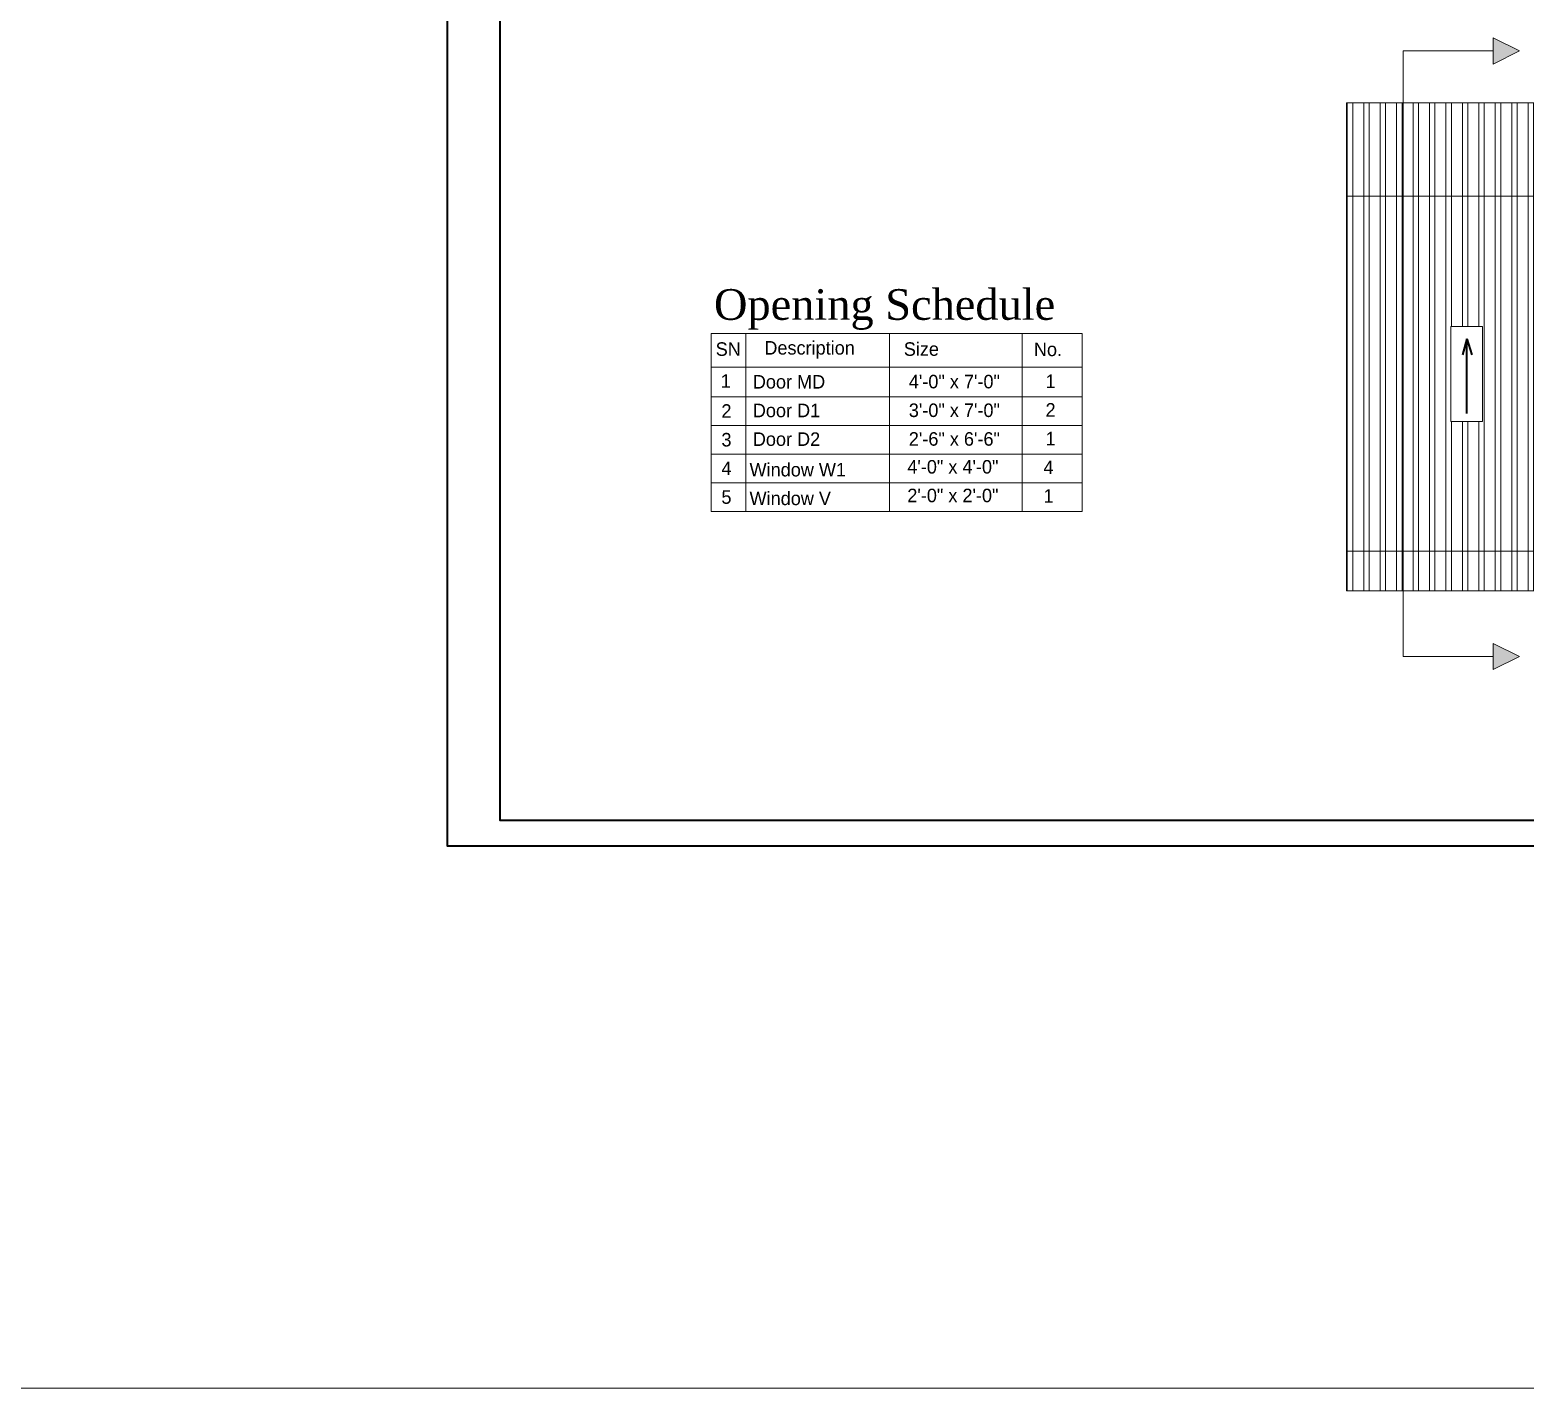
# Model space of a CAD drawing. Header units: inches. Extents: x 40927 to 78083, y -14649 to -3084.
# Drawn here: x 42253 to 42934, y -5753 to -5133 of the extents above; entities that cross this region are included whole.
import ezdxf

# ---------------------------------------------------------------- set-up
doc = ezdxf.new("R2010")
doc.units = ezdxf.units.IN
doc.header["$MEASUREMENT"] = 0
for name, color, linetype, lineweight in [('DIM_LINE', 165, 'Continuous', 15), ('door', 3, 'Continuous', 13), ('steps', 253, 'Continuous', 20), ('WALL - A', 1, 'Continuous', 40)]:
    doc.layers.add(name, color=color, linetype=linetype, lineweight=lineweight)
doc.layers.add('Normal Wall', color=7, linetype='Continuous', lineweight=35, true_color=0xffaf89)
doc.styles.get("Standard").update_dxf_attribs({"font": 'times.ttf'})
doc.styles.add('TIMES', font='FTLTLT.TTF')
pattern_1 = [(90, (73273.302, 355224.149), (-7.5, 2e-15), []), (90, (73275.802, 355226.649), (-7.5, 2e-15), [])]

msp = doc.modelspace()

# ---------------------------------------------------------------- hatches: boundary and pattern name
at = {"linetype": 'ByBlock', "lineweight": 5}
for points in [[(42931.94, -5142.49), (42919.94, -5136.49), (42919.94, -5148.49)], [(42931.94, -5418.76), (42919.94, -5412.76), (42919.94, -5424.76)]]:
    msp.add_hatch(color=7, dxfattribs=at).paths.add_polyline_path(points)
at = {"layer": 'DIM_LINE'}
h = msp.add_hatch(dxfattribs=at)
h.set_pattern_fill('ANSI32', color=256, scale=20, angle=45)
h.set_pattern_definition(pattern_1)
h.paths.add_polyline_path([(43177.03, -5208.76), (43177.03, -5370.76), (42853.03, -5370.76), (42853.03, -5388.76), (43189.03, -5388.76), (43189.03, -5166.14), (42853.03, -5166.14), (42853.03, -5208.76)])
h = msp.add_hatch(dxfattribs=at)
h.set_pattern_fill('ANSI32', color=256, scale=20, angle=45)
h.set_pattern_definition(pattern_1)
h.paths.add_polyline_path([(42853.03, -5208.76), (42853.03, -5370.76), (43177.03, -5370.76), (43177.03, -5208.76)])
h.paths.add_polyline_path([(42986.97, -5268.29), (42986.97, -5311.62), (42972.51, -5311.62), (42972.51, -5268.29)], flags=16)
h.paths.add_polyline_path([(43044.51, -5268.29), (43058.97, -5268.29), (43058.97, -5311.62), (43044.51, -5311.62)], flags=16)
h.paths.add_polyline_path([(42914.97, -5268.29), (42914.97, -5311.62), (42900.51, -5311.62), (42900.51, -5268.29)], flags=16)
h.paths.add_polyline_path([(43116.51, -5268.29), (43130.97, -5268.29), (43130.97, -5311.62), (43116.51, -5311.62)], flags=16)

# ---------------------------------------------------------------- linework, layer by layer
at = {"color": 7, "linetype": 'ByBlock', "lineweight": 5}
for p, q in [((42919.94, -5136.49), (42919.94, -5148.49)), ((42919.94, -5136.49), (42931.94, -5142.49)), ((42878.78, -5142.49), (42878.78, -5418.76)), ((42878.78, -5142.49), (42919.94, -5142.49)), ((42931.94, -5142.49), (42919.94, -5148.49)), ((42919.94, -5412.76), (42919.94, -5424.76)), ((42919.94, -5412.76), (42931.94, -5418.76)), ((42878.78, -5418.76), (42919.94, -5418.76)), ((42931.94, -5418.76), (42919.94, -5424.76))]:
    msp.add_line(p, q, dxfattribs=at)
at = {"layer": 'DIM_LINE'}
msp.add_lwpolyline([(42914.97, -5268.29), (42900.51, -5268.29), (42900.51, -5311.62), (42914.97, -5311.62)], close=True, dxfattribs=at)
at = {"layer": 'door', "ltscale": 0.5}
for p, q in [((42853.03, -5388.76), (42853.03, -5166.14)), ((42853.03, -5166.14), (43189.03, -5166.14)), ((42853.03, -5208.76), (43177.03, -5208.76)), ((42853.03, -5370.76), (43177.03, -5370.76)), ((42853.03, -5388.76), (43189.03, -5388.76))]:
    msp.add_line(p, q, dxfattribs=at)
at = {"layer": 'door', "color": 3, "ltscale": 0.5}
msp.add_lwpolyline([(40927.08, -4614.8), (45011.86, -4614.8), (45011.86, -5752.51), (40927.08, -5752.51)], close=True, dxfattribs=at)
at = {"layer": 'door', "ltscale": 0.5}
msp.add_lwpolyline([(42914.97, -5311.62), (42900.51, -5311.62), (42900.51, -5268.29), (42914.97, -5268.29)], close=True, dxfattribs=at)
at = {"layer": 'Normal Wall'}
for points in [[(42442.99, -4754.78), (43501, -4754.78), (43501, -5505.31), (42442.99, -5505.31)], [(42442.99, -4754.78), (43501, -4754.78), (43501, -5505.31), (42442.99, -5505.31)], [(43489.09, -4766.69), (42466.81, -4766.69), (42466.81, -5493.41), (43489.09, -5493.41)], [(43489.09, -4766.69), (42466.81, -4766.69), (42466.81, -5493.41), (43489.09, -5493.41)]]:
    msp.add_lwpolyline(points, close=True, dxfattribs=at)
at = {"layer": 'steps', "color": 7, "lineweight": 5, "ltscale": 0.3}
for p, q in [((42563.14, -5271.36), (42732.36, -5271.36)), ((42563.14, -5352.63), (42563.14, -5271.36)), ((42579.09, -5271.36), (42579.09, -5352.63)), ((42644.51, -5271.36), (42644.51, -5352.63)), ((42705.05, -5271.36), (42705.05, -5352.63)), ((42732.36, -5271.36), (42732.36, -5352.63)), ((42563.14, -5286.73), (42732.36, -5286.73)), ((42563.14, -5286.73), (42732.36, -5286.73)), ((42563.14, -5300.31), (42732.36, -5300.31)), ((42563.14, -5313.39), (42732.36, -5313.39)), ((42563.14, -5326.47), (42732.36, -5326.47)), ((42563.14, -5339.55), (42732.36, -5339.55)), ((42563.14, -5352.63), (42732.36, -5352.63))]:
    msp.add_line(p, q, dxfattribs=at)
at = {"layer": 'WALL - A'}
for p, q in [((42907.93, -5273.88), (42905.81, -5281.18)), ((42907.93, -5307.86), (42907.93, -5273.88)), ((42907.93, -5273.88), (42910.06, -5281.18))]:
    msp.add_line(p, q, dxfattribs=at)

# ---------------------------------------------------------------- texts
at = {"color": 7, "linetype": 'ByBlock', "lineweight": 5}
msp.add_text('Opening Schedule', height=14, dxfattribs=at).set_placement((42564.5, -5265.17))
at = {"layer": 'steps', "color": 7, "lineweight": 5, "ltscale": 0.3, "style": 'TIMES'}
for s, height, p in [('SN', 6.169, (42565.27, -5281.59)), ('Description', 6.169, (42587.47, -5281.03)), ('Size', 6.169, (42651.06, -5281.59)), ('No.', 6.169, (42710.4, -5281.72)), ('1', 6.17, (42567.58, -5296.14)), ('Door MD', 6.169, (42582.21, -5296.52)), ('4\'-0" x 7\'-0"', 6.169, (42653.35, -5296.43)), ('1', 6.17, (42715.72, -5296.27)), ('2', 6.17, (42567.89, -5309.85)), ('Door D1', 6.169, (42582.21, -5309.6)), ('3\'-0" x 7\'-0"', 6.169, (42653.35, -5309.51)), ('2', 6.17, (42715.72, -5309.35)), ('3', 6.17, (42567.89, -5322.94)), ('Door D2', 6.169, (42582.21, -5322.68)), ('2\'-6" x 6\'-6"', 6.169, (42653.35, -5322.59)), ('1', 6.17, (42715.72, -5322.43)), ('4', 6.17, (42567.89, -5336.02)), ('Window W1', 6.169, (42580.71, -5336.61)), ('4\'-0" x 4\'-0"', 6.169, (42652.67, -5335.3)), ('4', 6.17, (42714.78, -5335.52)), ('5', 6.17, (42567.89, -5349.1)), ('Window V', 6.169, (42580.71, -5349.69)), ('2\'-0" x 2\'-0"', 6.169, (42652.67, -5348.38)), ('1', 6.17, (42714.78, -5348.6))]:
    msp.add_text(s, height=height, dxfattribs=at).set_placement(p)

doc.saveas('drawing.dxf')
